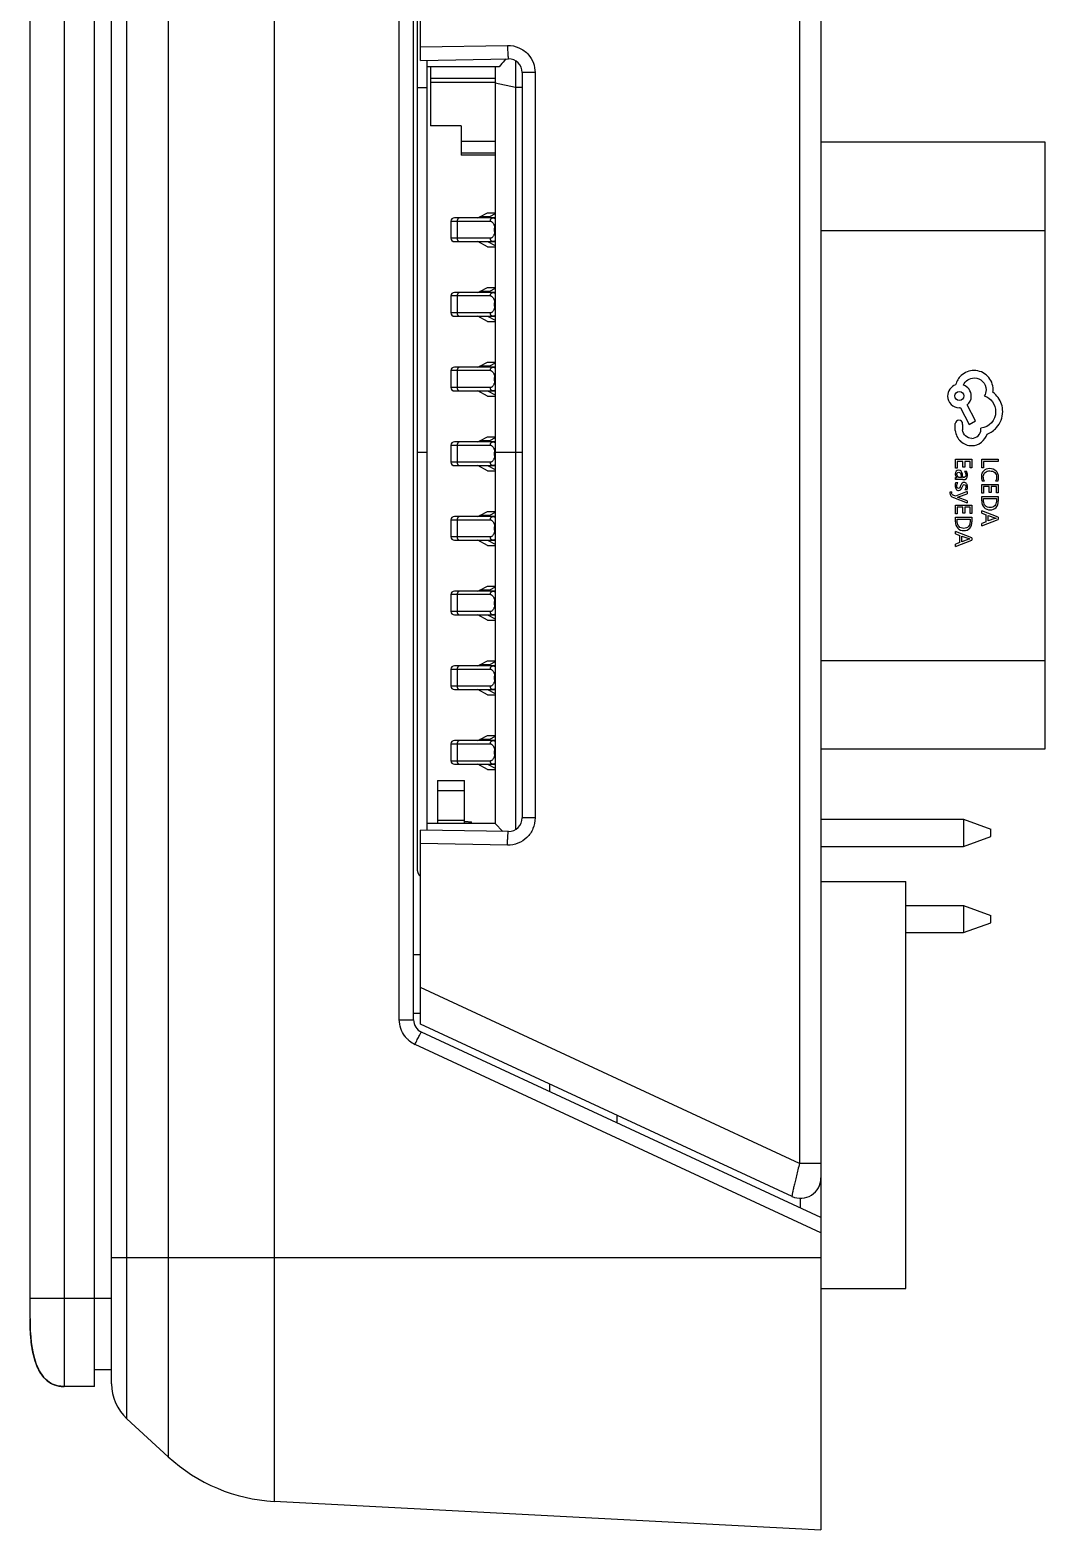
# Model space of a CAD drawing. Header units: millimetres. Extents: x -72 to 405, y 0 to 210.
# Drawn here: x 209.75 to 224.7, y 83.15 to 105.25 of the extents above; entities that cross this region are included whole.
import ezdxf

# ---------------------------------------------------------------- set-up
doc = ezdxf.new("R2010")
doc.units = ezdxf.units.MM
doc.header["$LTSCALE"] = 16.335
doc.layers.get('0').update_dxf_attribs({"linetype": 'CONTINUOUS'})
for name, color, linetype in [('INTFCLR_31664', 7, 'CONTINUOUS'), ('INTFCLR_31664_11', 7, 'CONTINUOUS'), ('INTFCLR_31664_13_1', 7, 'CONTINUOUS'), ('INTFCLR_31664_14_1', 7, 'CONTINUOUS'), ('INTFCLR_31664_15_1', 7, 'CONTINUOUS'), ('INTFCLR_31664_16_1', 7, 'CONTINUOUS'), ('INTFCLR_31664_17_1', 7, 'CONTINUOUS'), ('INTFCLR_31664_18_1', 7, 'CONTINUOUS'), ('INTFCLR_31664_19', 7, 'CONTINUOUS'), ('INTFCLR_31664_1_1', 7, 'CONTINUOUS'), ('INTFCLR_31664_2_1', 7, 'CONTINUOUS'), ('INTFCLR_31664_3_1', 7, 'CONTINUOUS'), ('INTFCLR_31664_4', 7, 'CONTINUOUS'), ('INTFCLR_31664_5', 7, 'CONTINUOUS'), ('INTFCLR_31664_6', 7, 'CONTINUOUS'), ('INTFCLR_31664_7_1', 7, 'CONTINUOUS'), ('INTFCLR_31664_8', 7, 'CONTINUOUS'), ('INTFCLR_31664_9_1', 7, 'CONTINUOUS')]:
    doc.layers.add(name, color=color, linetype=linetype)

msp = doc.modelspace()

# ---------------------------------------------------------------- linework, layer by layer
at = {"color": 7, "linetype": 'Continuous'}
for p, q in [((221.4, 115.106), (221.4, 83.154)), ((213.347, 114.684), (213.347, 83.576)), ((211.785, 114.027), (211.785, 84.233)), ((211.176, 84.793), (211.176, 113.466)), ((210.25, 112.99), (210.25, 85.27)), ((210.7, 85.27), (210.7, 112.99)), ((210.95, 85.308), (210.95, 112.951)), ((209.75, 86.27), (209.75, 111.99)), ((221.084, 109.704), (221.084, 88.555)), ((215.5, 104.803), (215.5, 107.653)), ((215.189, 90.67), (215.189, 107.589)), ((215.4, 90.67), (215.4, 107.589)), ((215.5, 105.004), (216.782, 105.026)), ((215.5, 104.803), (216.796, 104.826)), ((217.189, 104.626), (217, 104.626)), ((217, 104.626), (217, 93.644)), ((217.189, 104.626), (217.189, 93.644)), ((224.7, 103.6), (221.4, 103.6)), ((224.7, 94.66), (224.7, 103.6)), ((221.4, 102.3), (224.7, 102.3)), ((223.456, 99.686), (223.438, 99.686)), ((223.456, 99.686), (223.584, 99.443)), ((223.676, 99.497), (223.555, 99.729)), ((223.379, 99.351), (223.379, 99.453)), ((223.584, 99.443), (223.676, 99.497)), ((223.485, 99.439), (223.485, 99.361)), ((223.756, 99.372), (223.756, 99.386)), ((223.38, 98.929), (223.624, 98.929)), ((223.38, 98.798), (223.38, 98.929)), ((223.408, 98.798), (223.38, 98.798)), ((223.49, 98.897), (223.408, 98.897)), ((223.408, 98.897), (223.408, 98.798)), ((223.49, 98.81), (223.49, 98.897)), ((223.518, 98.81), (223.49, 98.81)), ((223.596, 98.897), (223.518, 98.897)), ((223.518, 98.897), (223.518, 98.81)), ((223.596, 98.803), (223.596, 98.897)), ((223.624, 98.803), (223.596, 98.803)), ((223.624, 98.929), (223.624, 98.803)), ((223.767, 98.929), (224.012, 98.929)), ((223.767, 98.8), (223.767, 98.929)), ((223.795, 98.8), (223.767, 98.8)), ((224.012, 98.897), (223.795, 98.897)), ((223.795, 98.897), (223.795, 98.8)), ((224.012, 98.929), (224.012, 98.897)), ((223.38, 98.659), (223.407, 98.659)), ((223.38, 98.628), (223.38, 98.659)), ((223.492, 98.628), (223.38, 98.628)), ((223.386, 98.587), (223.418, 98.587)), ((223.407, 98.659), (223.407, 98.66)), ((223.468, 98.659), (223.451, 98.659)), ((223.462, 98.7), (223.468, 98.659)), ((223.491, 98.659), (223.484, 98.71)), ((223.513, 98.751), (223.542, 98.751)), ((223.808, 98.607), (223.778, 98.607)), ((224.006, 98.607), (223.973, 98.607)), ((223.301, 98.447), (223.328, 98.447)), ((223.381, 98.385), (223.349, 98.398)), ((223.354, 98.365), (223.555, 98.286)), ((223.555, 98.453), (223.381, 98.385)), ((223.409, 98.37), (223.424, 98.373)), ((223.409, 98.37), (223.409, 98.369)), ((223.555, 98.318), (223.423, 98.365)), ((223.424, 98.373), (223.555, 98.419)), ((223.551, 98.477), (223.521, 98.477)), ((223.555, 98.453), (223.555, 98.419)), ((223.767, 98.559), (224.012, 98.559)), ((223.767, 98.427), (223.767, 98.559)), ((223.795, 98.427), (223.767, 98.427)), ((223.767, 98.381), (224.012, 98.381)), ((223.767, 98.314), (223.767, 98.381)), ((223.877, 98.527), (223.795, 98.527)), ((223.795, 98.527), (223.795, 98.427)), ((223.795, 98.35), (223.983, 98.35)), ((223.795, 98.314), (223.795, 98.35)), ((223.877, 98.44), (223.877, 98.527)), ((223.905, 98.44), (223.877, 98.44)), ((223.983, 98.527), (223.905, 98.527)), ((223.905, 98.527), (223.905, 98.44)), ((223.983, 98.433), (223.983, 98.527)), ((224.012, 98.433), (223.983, 98.433)), ((223.983, 98.35), (223.983, 98.313)), ((224.012, 98.559), (224.012, 98.433)), ((224.012, 98.381), (224.012, 98.312)), ((223.38, 98.253), (223.624, 98.253)), ((223.38, 98.122), (223.38, 98.253)), ((223.408, 98.122), (223.38, 98.122)), ((223.49, 98.221), (223.408, 98.221)), ((223.408, 98.221), (223.408, 98.122)), ((223.49, 98.134), (223.49, 98.221)), ((223.518, 98.134), (223.49, 98.134)), ((223.596, 98.221), (223.518, 98.221)), ((223.518, 98.221), (223.518, 98.134)), ((223.555, 98.318), (223.555, 98.286)), ((223.596, 98.127), (223.596, 98.221)), ((223.624, 98.127), (223.596, 98.127)), ((223.624, 98.253), (223.624, 98.127)), ((224.012, 98.076), (223.767, 98.169)), ((223.767, 98.134), (223.767, 98.169)), ((223.767, 98.134), (223.834, 98.111)), ((223.38, 98.076), (223.624, 98.076)), ((223.38, 98.008), (223.38, 98.076)), ((223.408, 98.044), (223.596, 98.044)), ((223.408, 98.009), (223.408, 98.044)), ((223.596, 98.044), (223.596, 98.007)), ((223.624, 98.076), (223.624, 98.006)), ((223.767, 97.949), (224.012, 98.042)), ((223.834, 98.009), (223.767, 97.984)), ((223.767, 97.949), (223.767, 97.984)), ((223.834, 98.009), (223.834, 98.111)), ((223.862, 98.101), (223.963, 98.064)), ((223.862, 98.019), (223.862, 98.101)), ((223.963, 98.056), (223.862, 98.019)), ((223.98, 98.06), (223.98, 98.059)), ((224.012, 98.076), (224.012, 98.042)), ((223.624, 97.77), (223.38, 97.863)), ((223.38, 97.829), (223.38, 97.863)), ((223.38, 97.829), (223.447, 97.805)), ((223.38, 97.644), (223.624, 97.737)), ((223.447, 97.703), (223.38, 97.679)), ((223.38, 97.644), (223.38, 97.679)), ((223.447, 97.703), (223.447, 97.805)), ((223.475, 97.795), (223.576, 97.759)), ((223.475, 97.713), (223.475, 97.795)), ((223.576, 97.75), (223.475, 97.713)), ((223.593, 97.755), (223.593, 97.754)), ((223.624, 97.77), (223.624, 97.737)), ((224.7, 95.96), (221.4, 95.96)), ((221.4, 94.66), (224.7, 94.66)), ((217.189, 93.644), (217, 93.644)), ((221.4, 93.625), (223.5, 93.625)), ((223.5, 93.625), (223.9, 93.479)), ((223.5, 93.625), (223.5, 93.225)), ((223.9, 93.37), (223.9, 93.479)), ((216.796, 93.444), (215.5, 93.466)), ((215.5, 90.607), (215.5, 93.466)), ((216.782, 93.244), (215.5, 93.266)), ((223.5, 93.225), (223.9, 93.37)), ((221.4, 93.225), (223.5, 93.225)), ((221.4, 92.71), (222.65, 92.71)), ((222.65, 86.71), (222.65, 92.71)), ((222.65, 92.355), (223.5, 92.355)), ((223.5, 92.355), (223.9, 92.209)), ((223.5, 92.355), (223.5, 91.955)), ((223.9, 92.1), (223.9, 92.209)), ((222.65, 91.955), (223.5, 91.955)), ((223.5, 91.955), (223.9, 92.1)), ((215.4, 91.63), (215.5, 91.63)), ((221.084, 88.555), (215.5, 91.146)), ((215.189, 90.67), (215.4, 90.67)), ((215.4, 90.77), (215.5, 90.77)), ((220.974, 88.068), (215.5, 90.607)), ((221.4, 87.76), (215.516, 90.489)), ((221.4, 87.534), (215.421, 90.308)), ((217.4, 89.725), (217.4, 89.615)), ((218.4, 89.151), (218.4, 89.261)), ((221.4, 88.555), (221.084, 88.555)), ((221.095, 88.04), (221.095, 87.901)), ((210.95, 87.17), (221.4, 87.17)), ((221.4, 86.71), (222.65, 86.71)), ((209.75, 86.57), (210.95, 86.57)), ((210.7, 85.52), (210.95, 85.52)), ((210.7, 85.27), (210.25, 85.27)), ((211.176, 84.793), (211.785, 84.233)), ((213.347, 83.576), (221.4, 83.154))]:
    msp.add_line(p, q, dxfattribs=at)
msp.add_circle((223.437, 99.861), 0.0677, dxfattribs=at)
for centre, radius, start, end in [((216.8, 104.626), 0.2, 0, 91), ((223.62, 99.372), 0.136, 270.0736, 359.9264), ((223.622, 99.372), 0.243, 227.3652, 270.0756), ((216.8, 93.644), 0.2, 269, 360), ((215.6, 90.67), 0.2, 180, 245.115), ((215.59, 90.671), 0.4, 216.7616, 224.2125), ((215.59, 90.671), 0.4, 224.2201, 231.2728), ((215.59, 90.672), 0.401, 231.3016, 245.09), ((221.1, 88.34), 0.3, 245.115, 360), ((212.238, 86.205), 2.487, 183.7379, 185.1318), ((211.277, 86.083), 1.518, 190.2532, 191.8925), ((210.629, 85.895), 0.842, 201.2942, 204.1404), ((210.327, 85.728), 0.496, 216.3132, 221.9729), ((210.225, 85.606), 0.336, 237.8997, 244.892), ((211.65, 85.308), 0.7, 180, 227.3778), ((213.478, 86.072), 2.5, 227.3778, 267)]:
    msp.add_arc(centre, radius, start, end, dxfattribs=at)
for points, knots in [([(216.782, 105.026), (216.84, 105.027), (216.957, 105.003), (217.053, 104.932), (217.091, 104.889)], [0, 0, 0, 0, 0.500058, 1, 1, 1, 1]), ([(216.782, 105.026), (216.783, 105), (216.784, 104.963), (216.786, 104.916), (216.788, 104.886), (216.79, 104.862), (216.791, 104.843), (216.794, 104.833), (216.795, 104.826), (216.796, 104.826)], [0, 0, 0, 0, 0.380515, 0.553341, 0.704368, 0.828421, 0.920688, 0.978172, 1, 1, 1, 1]), ([(217.091, 104.889), (217.122, 104.853), (217.172, 104.769), (217.189, 104.674), (217.189, 104.626)], [0, 0, 0, 0, 0.499851, 1, 1, 1, 1]), ([(217.189, 93.644), (217.189, 93.591), (217.168, 93.483), (217.106, 93.393), (217.068, 93.356)], [0, 0, 0, 0, 0.499964, 1, 1, 1, 1]), ([(216.782, 93.244), (216.783, 93.269), (216.784, 93.306), (216.786, 93.353), (216.788, 93.384), (216.79, 93.408), (216.791, 93.427), (216.794, 93.436), (216.795, 93.444), (216.796, 93.444)], [0, 0, 0, 0, 0.380515, 0.55334, 0.704367, 0.82842, 0.920688, 0.978172, 1, 1, 1, 1]), ([(217.068, 93.356), (217.03, 93.32), (216.94, 93.262), (216.834, 93.243), (216.782, 93.244)], [0, 0, 0, 0, 0.500105, 1, 1, 1, 1]), ([(215.269, 90.431), (215.243, 90.465), (215.203, 90.542), (215.189, 90.628), (215.189, 90.67)], [0, 0, 0, 0, 0.499831, 1, 1, 1, 1]), ([(215.421, 90.308), (215.432, 90.331), (215.448, 90.365), (215.469, 90.408), (215.483, 90.436), (215.495, 90.458), (215.504, 90.474), (215.511, 90.484), (215.514, 90.488), (215.515, 90.489), (215.516, 90.489)], [0, 0, 0, 0, 0.379031, 0.551916, 0.703275, 0.827764, 0.920401, 0.978046, 0.993296, 1, 1, 1, 1]), ([(221.084, 88.555), (221.076, 88.524), (221.061, 88.463), (221.039, 88.373), (221.019, 88.291), (221.002, 88.218), (220.99, 88.165), (220.982, 88.129), (220.978, 88.108), (220.975, 88.092), (220.973, 88.079), (220.973, 88.073), (220.973, 88.068), (220.974, 88.068)], [0, 0, 0, 0, 0.193289, 0.379219, 0.551043, 0.702296, 0.827123, 0.87803, 0.920549, 0.954252, 0.978801, 0.99399, 1, 1, 1, 1]), ([(209.75, 86.27), (209.749, 86.021), (209.782, 85.664), (209.967, 85.348), (210.138, 85.267), (210.25, 85.269)], [0, 0, 0, 0, 0.496129, 0.77997, 1, 1, 1, 1]), ([(210.25, 85.269), (210.196, 85.268), (210.095, 85.283), (209.976, 85.368), (209.893, 85.476), (209.812, 85.655), (209.758, 85.92), (209.75, 86.142), (209.75, 86.259)], [0, 0, 0, 0, 0.130239, 0.239149, 0.346883, 0.460495, 0.712782, 1, 1, 1, 1]), ([(209.756, 86.043), (209.755, 86.061), (209.751, 86.133), (209.75, 86.205), (209.75, 86.259)], [0, 0, 0, 0, 0.244165, 1, 1, 1, 1]), ([(209.783, 85.813), (209.781, 85.826), (209.771, 85.883), (209.765, 85.94), (209.761, 85.983)], [0, 0, 0, 0, 0.243605, 1, 1, 1, 1]), ([(209.845, 85.589), (209.839, 85.603), (209.818, 85.662), (209.802, 85.723), (209.792, 85.77)], [0, 0, 0, 0, 0.241801, 1, 1, 1, 1]), ([(209.927, 85.434), (209.921, 85.443), (209.896, 85.48), (209.875, 85.52), (209.861, 85.55)], [0, 0, 0, 0, 0.245066, 1, 1, 1, 1]), ([(210.25, 85.269), (210.234, 85.269), (210.176, 85.27), (210.119, 85.284), (210.082, 85.302)], [0, 0, 0, 0, 0.282224, 1, 1, 1, 1])]:
    msp.add_open_spline(points, degree=3, knots=knots, dxfattribs=at)
for points in [[(223.466, 100.163), (223.425, 100.125), (223.397, 100.078), (223.383, 100.024)], [(223.655, 100.236), (223.586, 100.236), (223.518, 100.21), (223.466, 100.163)], [(223.499, 100.022), (223.527, 100.083), (223.588, 100.126), (223.659, 100.126)], [(223.853, 100.154), (223.801, 100.206), (223.73, 100.236), (223.655, 100.236)], [(223.659, 100.126), (223.754, 100.126), (223.832, 100.048), (223.832, 99.953)], [(223.936, 99.955), (223.936, 100.029), (223.907, 100.1), (223.853, 100.154)], [(223.383, 100.024), (223.314, 100.001), (223.265, 99.936), (223.265, 99.859)], [(223.614, 99.859), (223.614, 99.934), (223.565, 99.998), (223.499, 100.022)], [(223.832, 99.953), (223.832, 99.92), (223.822, 99.887), (223.806, 99.861)], [(223.933, 99.915), (223.935, 99.929), (223.936, 99.941), (223.936, 99.955)], [(224.009, 99.838), (223.989, 99.868), (223.962, 99.892), (223.933, 99.915)], [(223.265, 99.859), (223.265, 99.764), (223.343, 99.686), (223.438, 99.686)], [(223.555, 99.729), (223.591, 99.76), (223.614, 99.807), (223.614, 99.859)], [(223.806, 99.861), (223.903, 99.828), (223.973, 99.738), (223.973, 99.628)], [(224.077, 99.63), (224.077, 99.707), (224.053, 99.778), (224.009, 99.838)], [(223.433, 99.503), (223.405, 99.503), (223.381, 99.481), (223.379, 99.453)], [(223.487, 99.45), (223.487, 99.479), (223.463, 99.503), (223.433, 99.503)], [(223.485, 99.439), (223.485, 99.443), (223.487, 99.446), (223.487, 99.45)], [(223.973, 99.628), (223.973, 99.503), (223.877, 99.399), (223.756, 99.386)], [(223.987, 99.394), (224.044, 99.46), (224.077, 99.543), (224.077, 99.63)], [(223.379, 99.351), (223.385, 99.29), (223.412, 99.235), (223.458, 99.193)], [(223.621, 99.236), (223.55, 99.236), (223.491, 99.29), (223.485, 99.361)], [(223.622, 99.129), (223.726, 99.13), (223.818, 99.202), (223.85, 99.3)], [(223.85, 99.3), (223.902, 99.32), (223.949, 99.353), (223.987, 99.394)], [(223.885, 98.79), (223.848, 98.79), (223.819, 98.78), (223.797, 98.759)], [(223.98, 98.755), (223.956, 98.778), (223.924, 98.79), (223.885, 98.79)], [(223.39, 98.753), (223.381, 98.743), (223.376, 98.73), (223.376, 98.713)], [(223.376, 98.713), (223.376, 98.69), (223.387, 98.672), (223.407, 98.66)], [(223.386, 98.587), (223.38, 98.573), (223.376, 98.558), (223.376, 98.54)], [(223.427, 98.768), (223.411, 98.768), (223.399, 98.763), (223.39, 98.753)], [(223.401, 98.705), (223.401, 98.715), (223.404, 98.723), (223.409, 98.728)], [(223.415, 98.672), (223.406, 98.681), (223.401, 98.692), (223.401, 98.705)], [(223.401, 98.537), (223.401, 98.555), (223.407, 98.571), (223.418, 98.587)], [(223.409, 98.728), (223.414, 98.734), (223.421, 98.737), (223.429, 98.737)], [(223.451, 98.659), (223.437, 98.659), (223.425, 98.663), (223.415, 98.672)], [(223.484, 98.71), (223.478, 98.749), (223.46, 98.768), (223.427, 98.768)], [(223.429, 98.737), (223.439, 98.737), (223.446, 98.735), (223.452, 98.729)], [(223.452, 98.729), (223.457, 98.724), (223.46, 98.714), (223.462, 98.7)], [(223.48, 98.578), (223.472, 98.572), (223.465, 98.56), (223.457, 98.54)], [(223.508, 98.587), (223.497, 98.587), (223.488, 98.584), (223.48, 98.578)], [(223.534, 98.694), (223.534, 98.671), (223.52, 98.659), (223.491, 98.659)], [(223.492, 98.628), (223.537, 98.628), (223.559, 98.649), (223.559, 98.691)], [(223.545, 98.567), (223.535, 98.58), (223.523, 98.587), (223.508, 98.587)], [(223.513, 98.751), (223.527, 98.734), (223.534, 98.715), (223.534, 98.694)], [(223.559, 98.691), (223.559, 98.714), (223.553, 98.734), (223.542, 98.751)], [(223.559, 98.519), (223.559, 98.538), (223.554, 98.554), (223.545, 98.567)], [(223.797, 98.759), (223.774, 98.738), (223.763, 98.71), (223.763, 98.675)], [(223.763, 98.675), (223.763, 98.648), (223.768, 98.625), (223.778, 98.607)], [(223.791, 98.67), (223.791, 98.696), (223.8, 98.717), (223.817, 98.733)], [(223.808, 98.607), (223.797, 98.625), (223.791, 98.646), (223.791, 98.67)], [(223.817, 98.733), (223.834, 98.749), (223.858, 98.757), (223.887, 98.757)], [(223.887, 98.757), (223.917, 98.757), (223.942, 98.749), (223.96, 98.731)], [(223.96, 98.731), (223.978, 98.714), (223.987, 98.692), (223.987, 98.665)], [(223.987, 98.665), (223.987, 98.644), (223.982, 98.625), (223.973, 98.607)], [(224.016, 98.665), (224.016, 98.701), (224.004, 98.731), (223.98, 98.755)], [(224.006, 98.607), (224.012, 98.623), (224.016, 98.642), (224.016, 98.665)], [(223.301, 98.447), (223.299, 98.441), (223.298, 98.435), (223.298, 98.427)], [(223.298, 98.427), (223.298, 98.4), (223.317, 98.38), (223.354, 98.365)], [(223.324, 98.43), (223.324, 98.435), (223.326, 98.441), (223.328, 98.447)], [(223.349, 98.398), (223.333, 98.405), (223.324, 98.416), (223.324, 98.43)], [(223.376, 98.54), (223.376, 98.519), (223.381, 98.502), (223.39, 98.489)], [(223.39, 98.489), (223.399, 98.476), (223.412, 98.469), (223.428, 98.469)], [(223.425, 98.5), (223.409, 98.5), (223.401, 98.513), (223.401, 98.537)], [(223.423, 98.365), (223.417, 98.367), (223.412, 98.368), (223.409, 98.369)], [(223.441, 98.508), (223.437, 98.503), (223.431, 98.5), (223.425, 98.5)], [(223.428, 98.469), (223.439, 98.469), (223.449, 98.473), (223.457, 98.479)], [(223.457, 98.54), (223.451, 98.524), (223.446, 98.514), (223.441, 98.508)], [(223.457, 98.479), (223.464, 98.486), (223.472, 98.499), (223.479, 98.519)], [(223.479, 98.519), (223.485, 98.534), (223.49, 98.544), (223.494, 98.548)], [(223.494, 98.548), (223.498, 98.553), (223.503, 98.555), (223.51, 98.555)], [(223.51, 98.555), (223.517, 98.555), (223.523, 98.552), (223.527, 98.546)], [(223.534, 98.522), (223.534, 98.505), (223.53, 98.491), (223.521, 98.477)], [(223.527, 98.546), (223.532, 98.54), (223.534, 98.532), (223.534, 98.522)], [(223.551, 98.477), (223.556, 98.49), (223.559, 98.504), (223.559, 98.519)], [(223.767, 98.314), (223.767, 98.275), (223.779, 98.244), (223.802, 98.219)], [(223.821, 98.242), (223.804, 98.259), (223.795, 98.283), (223.795, 98.314)], [(223.802, 98.219), (223.824, 98.195), (223.855, 98.183), (223.893, 98.183)], [(223.892, 98.216), (223.861, 98.216), (223.838, 98.224), (223.821, 98.242)], [(223.96, 98.242), (223.945, 98.225), (223.922, 98.216), (223.892, 98.216)], [(223.893, 98.183), (223.929, 98.183), (223.958, 98.195), (223.979, 98.219)], [(223.983, 98.313), (223.983, 98.284), (223.976, 98.26), (223.96, 98.242)], [(223.979, 98.219), (224.001, 98.244), (224.012, 98.275), (224.012, 98.312)], [(223.38, 98.008), (223.38, 97.97), (223.392, 97.938), (223.414, 97.914)], [(223.434, 97.936), (223.417, 97.953), (223.408, 97.978), (223.408, 98.009)], [(223.414, 97.914), (223.437, 97.889), (223.468, 97.877), (223.505, 97.877)], [(223.505, 97.91), (223.474, 97.91), (223.45, 97.919), (223.434, 97.936)], [(223.573, 97.937), (223.558, 97.919), (223.535, 97.91), (223.505, 97.91)], [(223.505, 97.877), (223.542, 97.877), (223.57, 97.889), (223.592, 97.914)], [(223.596, 98.007), (223.596, 97.978), (223.589, 97.955), (223.573, 97.937)], [(223.592, 97.914), (223.614, 97.938), (223.624, 97.969), (223.624, 98.006)], [(223.963, 98.064), (223.967, 98.063), (223.973, 98.061), (223.98, 98.06)], [(223.98, 98.059), (223.972, 98.058), (223.967, 98.057), (223.963, 98.056)], [(223.576, 97.759), (223.58, 97.757), (223.586, 97.756), (223.593, 97.755)], [(223.593, 97.754), (223.585, 97.752), (223.579, 97.751), (223.576, 97.75)], [(210.046, 85.321), (210.014, 85.342), (209.984, 85.368), (209.958, 85.396)]]:
    msp.add_open_spline(points, degree=3, dxfattribs=at)
at = {"layer": 'INTFCLR_31664', "color": 7, "linetype": 'Continuous'}
for p, q in [((216.53, 96.935), (215.95, 96.935)), ((215.95, 96.935), (215.95, 96.685)), ((216.6, 96.985), (216, 96.985)), ((216.04, 96.935), (216.04, 96.685)), ((216.6, 96.835), (216.59, 96.835)), ((216.59, 96.785), (216.59, 96.835)), ((216.53, 96.685), (215.95, 96.685)), ((216, 96.635), (216.6, 96.635)), ((216.59, 96.785), (216.6, 96.785))]:
    msp.add_line(p, q, dxfattribs=at)
for centre, start, end in [((216, 96.935), 90, 180), ((216, 96.685), 180, 270)]:
    msp.add_arc(centre, 0.05, start, end, dxfattribs=at)
for points, knots in [([(216.08, 96.985), (216.078, 96.985), (216.073, 96.984), (216.065, 96.982), (216.058, 96.977), (216.052, 96.97), (216.047, 96.962), (216.042, 96.951), (216.04, 96.941), (216.04, 96.935)], [0, 0, 0, 0, 0.103584, 0.215235, 0.33595, 0.464669, 0.599439, 0.736597, 1, 1, 1, 1]), ([(216.53, 96.935), (216.53, 96.941), (216.531, 96.951), (216.536, 96.963), (216.541, 96.97), (216.547, 96.977), (216.554, 96.981), (216.562, 96.984), (216.567, 96.985), (216.57, 96.985)], [0, 0, 0, 0, 0.274141, 0.407098, 0.535281, 0.658045, 0.775558, 0.888979, 1, 1, 1, 1]), ([(216.53, 96.935), (216.534, 96.935), (216.542, 96.933), (216.554, 96.927), (216.564, 96.918), (216.573, 96.905), (216.58, 96.89), (216.588, 96.867), (216.59, 96.848), (216.59, 96.835)], [0, 0, 0, 0, 0.093321, 0.192511, 0.301668, 0.422639, 0.555216, 0.697662, 1, 1, 1, 1]), ([(216.57, 96.985), (216.575, 96.985), (216.586, 96.983), (216.595, 96.979), (216.6, 96.976)], [0, 0, 0, 0, 0.488287, 1, 1, 1, 1]), ([(216.04, 96.685), (216.04, 96.679), (216.042, 96.669), (216.047, 96.657), (216.052, 96.649), (216.058, 96.643), (216.065, 96.638), (216.073, 96.635), (216.078, 96.635), (216.08, 96.635)], [0, 0, 0, 0, 0.263402, 0.40056, 0.53533, 0.664048, 0.784764, 0.896416, 1, 1, 1, 1]), ([(216.59, 96.785), (216.59, 96.772), (216.588, 96.753), (216.58, 96.73), (216.573, 96.714), (216.564, 96.702), (216.554, 96.692), (216.542, 96.686), (216.534, 96.685), (216.53, 96.685)], [0, 0, 0, 0, 0.302338, 0.444784, 0.577361, 0.698332, 0.807489, 0.906679, 1, 1, 1, 1]), ([(216.57, 96.635), (216.567, 96.635), (216.562, 96.636), (216.554, 96.638), (216.547, 96.643), (216.541, 96.649), (216.536, 96.657), (216.531, 96.669), (216.53, 96.678), (216.53, 96.685)], [0, 0, 0, 0, 0.111021, 0.224442, 0.341955, 0.464719, 0.592902, 0.725859, 1, 1, 1, 1]), ([(216.6, 96.643), (216.595, 96.641), (216.586, 96.636), (216.575, 96.635), (216.57, 96.635)], [0, 0, 0, 0, 0.511713, 1, 1, 1, 1])]:
    msp.add_open_spline(points, degree=3, knots=knots, dxfattribs=at)
at = {"layer": 'INTFCLR_31664_11', "color": 7, "linetype": 'Continuous'}
for p, q in [((215.75, 94.194), (216.15, 94.194)), ((215.75, 94.194), (215.75, 93.56)), ((216.15, 93.56), (216.15, 94.194)), ((216.15, 94.042), (215.75, 94.042)), ((215.75, 93.613), (216.15, 93.613))]:
    msp.add_line(p, q, dxfattribs=at)
at = {"layer": 'INTFCLR_31664_13_1', "color": 7, "linetype": 'Continuous'}
for p, q in [((215.45, 107.21), (215.45, 92.91)), ((215.6, 93.465), (215.6, 104.805)), ((216.9, 104.799), (216.9, 93.471)), ((216.662, 104.71), (215.6, 104.71)), ((215.65, 104.71), (215.65, 103.84)), ((216.6, 104.537), (215.65, 104.537)), ((216.6, 104.71), (216.6, 93.56)), ((215.45, 104.404), (215.6, 104.404)), ((215.65, 104.483), (216.6, 104.483)), ((216.9, 104.404), (216.6, 104.469)), ((217, 104.404), (216.9, 104.404)), ((216.1, 103.84), (215.65, 103.84)), ((216.1, 103.84), (216.1, 103.41)), ((216.1, 103.613), (216.6, 103.613)), ((216.1, 103.444), (216.6, 103.444)), ((216.6, 103.41), (216.1, 103.41)), ((215.45, 99.035), (215.6, 99.035)), ((216.6, 99.035), (217, 99.035)), ((216.6, 93.56), (215.6, 93.56)), ((216.25, 93.562), (216.15, 93.562)), ((216.25, 93.56), (216.25, 93.584)), ((216.6, 93.56), (216.715, 93.445))]:
    msp.add_line(p, q, dxfattribs=at)
for centre, radius, start, end in [((222.967, 99.502), 8.178, 139.5952, 140.442), ((223.995, 98.632), 9.524, 139.4362, 139.6179), ((215.65, 92.91), 0.2, 180, 220.7799)]:
    msp.add_arc(centre, radius, start, end, dxfattribs=at)
msp.add_open_spline([(216.149, 93.591), (216.156, 93.591), (216.17, 93.591), (216.189, 93.59), (216.206, 93.589), (216.221, 93.589), (216.233, 93.588), (216.242, 93.587), (216.247, 93.586), (216.249, 93.585), (216.25, 93.584), (216.25, 93.584)], degree=3, knots=[0, 0, 0, 0, 0.209261, 0.401873, 0.573413, 0.719901, 0.837761, 0.92444, 0.97808, 0.992571, 1, 1, 1, 1], dxfattribs=at)
at = {"layer": 'INTFCLR_31664_14_1', "color": 7, "linetype": 'Continuous'}
for p, q in [((215.95, 102.435), (216.53, 102.435)), ((215.95, 102.435), (215.95, 102.185)), ((216.6, 102.485), (216, 102.485)), ((216.04, 102.435), (216.04, 102.185)), ((216.6, 102.335), (216.59, 102.335)), ((216.59, 102.285), (216.59, 102.335)), ((216.53, 102.185), (215.95, 102.185)), ((216, 102.135), (216.6, 102.135)), ((216.59, 102.285), (216.6, 102.285))]:
    msp.add_line(p, q, dxfattribs=at)
for centre, start, end in [((216, 102.435), 90, 180), ((216, 102.185), 180, 270)]:
    msp.add_arc(centre, 0.05, start, end, dxfattribs=at)
for points, knots in [([(216.08, 102.485), (216.078, 102.485), (216.073, 102.484), (216.065, 102.482), (216.058, 102.477), (216.052, 102.47), (216.047, 102.462), (216.042, 102.451), (216.04, 102.441), (216.04, 102.435)], [0, 0, 0, 0, 0.103584, 0.215235, 0.33595, 0.464669, 0.599439, 0.736597, 1, 1, 1, 1]), ([(216.53, 102.435), (216.53, 102.441), (216.531, 102.451), (216.536, 102.463), (216.541, 102.47), (216.547, 102.477), (216.554, 102.481), (216.562, 102.484), (216.567, 102.485), (216.57, 102.485)], [0, 0, 0, 0, 0.274141, 0.407098, 0.535281, 0.658045, 0.775558, 0.888979, 1, 1, 1, 1]), ([(216.53, 102.435), (216.534, 102.435), (216.542, 102.433), (216.554, 102.427), (216.564, 102.418), (216.573, 102.405), (216.58, 102.39), (216.588, 102.367), (216.59, 102.348), (216.59, 102.335)], [0, 0, 0, 0, 0.093321, 0.192511, 0.301668, 0.422639, 0.555216, 0.697662, 1, 1, 1, 1]), ([(216.57, 102.485), (216.575, 102.485), (216.586, 102.483), (216.595, 102.479), (216.6, 102.476)], [0, 0, 0, 0, 0.488287, 1, 1, 1, 1]), ([(216.04, 102.185), (216.04, 102.179), (216.042, 102.169), (216.047, 102.157), (216.052, 102.149), (216.058, 102.143), (216.065, 102.138), (216.073, 102.135), (216.078, 102.135), (216.08, 102.135)], [0, 0, 0, 0, 0.263402, 0.40056, 0.53533, 0.664048, 0.784764, 0.896416, 1, 1, 1, 1]), ([(216.59, 102.285), (216.59, 102.272), (216.588, 102.253), (216.58, 102.23), (216.573, 102.214), (216.564, 102.202), (216.554, 102.192), (216.542, 102.186), (216.534, 102.185), (216.53, 102.185)], [0, 0, 0, 0, 0.302338, 0.444784, 0.577361, 0.698332, 0.807489, 0.906679, 1, 1, 1, 1]), ([(216.57, 102.135), (216.567, 102.135), (216.562, 102.136), (216.554, 102.138), (216.547, 102.143), (216.541, 102.149), (216.536, 102.157), (216.531, 102.169), (216.53, 102.178), (216.53, 102.185)], [0, 0, 0, 0, 0.111021, 0.224442, 0.341955, 0.464719, 0.592902, 0.725859, 1, 1, 1, 1]), ([(216.6, 102.143), (216.595, 102.141), (216.586, 102.136), (216.575, 102.135), (216.57, 102.135)], [0, 0, 0, 0, 0.511713, 1, 1, 1, 1])]:
    msp.add_open_spline(points, degree=3, knots=knots, dxfattribs=at)
at = {"layer": 'INTFCLR_31664_15_1', "color": 7, "linetype": 'Continuous'}
for p, q in [((216.375, 102.5), (216.489, 102.56)), ((216.489, 102.56), (216.6, 102.56)), ((216.6, 102.543), (216.518, 102.5)), ((216.345, 102.485), (216.375, 102.5)), ((216.518, 102.5), (216.375, 102.5)), ((216.518, 102.5), (216.489, 102.485)), ((216.487, 102.06), (216.345, 102.135)), ((216.489, 102.135), (216.6, 102.076)), ((216.487, 102.06), (216.6, 102.06))]:
    msp.add_line(p, q, dxfattribs=at)
at = {"layer": 'INTFCLR_31664_16_1', "color": 7, "linetype": 'Continuous'}
for p, q in [((216.53, 101.335), (215.95, 101.335)), ((215.95, 101.335), (215.95, 101.085)), ((216.6, 101.385), (216, 101.385)), ((216.04, 101.335), (216.04, 101.085)), ((216.6, 101.235), (216.59, 101.235)), ((216.59, 101.185), (216.59, 101.235)), ((216.53, 101.085), (215.95, 101.085)), ((216, 101.035), (216.6, 101.035)), ((216.59, 101.185), (216.6, 101.185))]:
    msp.add_line(p, q, dxfattribs=at)
for centre, start, end in [((216, 101.335), 90, 180), ((216, 101.085), 180, 270)]:
    msp.add_arc(centre, 0.05, start, end, dxfattribs=at)
for points, knots in [([(216.08, 101.385), (216.078, 101.385), (216.073, 101.384), (216.065, 101.382), (216.058, 101.377), (216.052, 101.37), (216.047, 101.362), (216.042, 101.351), (216.04, 101.341), (216.04, 101.335)], [0, 0, 0, 0, 0.103584, 0.215235, 0.33595, 0.464669, 0.599439, 0.736597, 1, 1, 1, 1]), ([(216.53, 101.335), (216.53, 101.341), (216.531, 101.351), (216.536, 101.363), (216.541, 101.37), (216.547, 101.377), (216.554, 101.381), (216.562, 101.384), (216.567, 101.385), (216.57, 101.385)], [0, 0, 0, 0, 0.274141, 0.407098, 0.535281, 0.658045, 0.775558, 0.888979, 1, 1, 1, 1]), ([(216.53, 101.335), (216.534, 101.335), (216.542, 101.333), (216.554, 101.327), (216.564, 101.318), (216.573, 101.305), (216.58, 101.29), (216.588, 101.267), (216.59, 101.248), (216.59, 101.235)], [0, 0, 0, 0, 0.093321, 0.192511, 0.301668, 0.422639, 0.555216, 0.697662, 1, 1, 1, 1]), ([(216.57, 101.385), (216.575, 101.385), (216.586, 101.383), (216.595, 101.379), (216.6, 101.376)], [0, 0, 0, 0, 0.488287, 1, 1, 1, 1]), ([(216.04, 101.085), (216.04, 101.079), (216.042, 101.069), (216.047, 101.057), (216.052, 101.049), (216.058, 101.043), (216.065, 101.038), (216.073, 101.035), (216.078, 101.035), (216.08, 101.035)], [0, 0, 0, 0, 0.263402, 0.40056, 0.53533, 0.664048, 0.784764, 0.896416, 1, 1, 1, 1]), ([(216.59, 101.185), (216.59, 101.172), (216.588, 101.153), (216.58, 101.13), (216.573, 101.114), (216.564, 101.102), (216.554, 101.092), (216.542, 101.086), (216.534, 101.085), (216.53, 101.085)], [0, 0, 0, 0, 0.302338, 0.444784, 0.577361, 0.698332, 0.807489, 0.906679, 1, 1, 1, 1]), ([(216.57, 101.035), (216.567, 101.035), (216.562, 101.036), (216.554, 101.038), (216.547, 101.043), (216.541, 101.049), (216.536, 101.057), (216.531, 101.069), (216.53, 101.078), (216.53, 101.085)], [0, 0, 0, 0, 0.111021, 0.224442, 0.341955, 0.464719, 0.592902, 0.725859, 1, 1, 1, 1]), ([(216.6, 101.043), (216.595, 101.041), (216.586, 101.036), (216.575, 101.035), (216.57, 101.035)], [0, 0, 0, 0, 0.511713, 1, 1, 1, 1])]:
    msp.add_open_spline(points, degree=3, knots=knots, dxfattribs=at)
at = {"layer": 'INTFCLR_31664_17_1', "color": 7, "linetype": 'Continuous'}
for p, q in [((216.53, 100.235), (215.95, 100.235)), ((215.95, 100.235), (215.95, 99.985)), ((216.6, 100.285), (216, 100.285)), ((216.04, 100.235), (216.04, 99.985)), ((216.6, 100.135), (216.59, 100.135)), ((216.59, 100.085), (216.59, 100.135)), ((216.53, 99.985), (215.95, 99.985)), ((216, 99.935), (216.6, 99.935)), ((216.59, 100.085), (216.6, 100.085))]:
    msp.add_line(p, q, dxfattribs=at)
for centre, start, end in [((216, 100.235), 90, 180), ((216, 99.985), 180, 270)]:
    msp.add_arc(centre, 0.05, start, end, dxfattribs=at)
for points, knots in [([(216.08, 100.285), (216.078, 100.285), (216.073, 100.284), (216.065, 100.282), (216.058, 100.277), (216.052, 100.27), (216.047, 100.262), (216.042, 100.251), (216.04, 100.241), (216.04, 100.235)], [0, 0, 0, 0, 0.103584, 0.215235, 0.33595, 0.464669, 0.599439, 0.736597, 1, 1, 1, 1]), ([(216.53, 100.235), (216.53, 100.241), (216.531, 100.251), (216.536, 100.263), (216.541, 100.27), (216.547, 100.277), (216.554, 100.281), (216.562, 100.284), (216.567, 100.285), (216.57, 100.285)], [0, 0, 0, 0, 0.274141, 0.407098, 0.535281, 0.658045, 0.775558, 0.888979, 1, 1, 1, 1]), ([(216.53, 100.235), (216.534, 100.235), (216.542, 100.233), (216.554, 100.227), (216.564, 100.218), (216.573, 100.205), (216.58, 100.19), (216.588, 100.167), (216.59, 100.148), (216.59, 100.135)], [0, 0, 0, 0, 0.093321, 0.192511, 0.301668, 0.422639, 0.555216, 0.697662, 1, 1, 1, 1]), ([(216.57, 100.285), (216.575, 100.285), (216.586, 100.283), (216.595, 100.279), (216.6, 100.276)], [0, 0, 0, 0, 0.488287, 1, 1, 1, 1]), ([(216.04, 99.985), (216.04, 99.979), (216.042, 99.969), (216.047, 99.957), (216.052, 99.949), (216.058, 99.943), (216.065, 99.938), (216.073, 99.935), (216.078, 99.935), (216.08, 99.935)], [0, 0, 0, 0, 0.263402, 0.40056, 0.53533, 0.664048, 0.784764, 0.896416, 1, 1, 1, 1]), ([(216.59, 100.085), (216.59, 100.072), (216.588, 100.053), (216.58, 100.03), (216.573, 100.014), (216.564, 100.002), (216.554, 99.992), (216.542, 99.986), (216.534, 99.985), (216.53, 99.985)], [0, 0, 0, 0, 0.302338, 0.444784, 0.577361, 0.698332, 0.807489, 0.906679, 1, 1, 1, 1]), ([(216.57, 99.935), (216.567, 99.935), (216.562, 99.936), (216.554, 99.938), (216.547, 99.943), (216.541, 99.949), (216.536, 99.957), (216.531, 99.969), (216.53, 99.978), (216.53, 99.985)], [0, 0, 0, 0, 0.111021, 0.224442, 0.341955, 0.464719, 0.592902, 0.725859, 1, 1, 1, 1]), ([(216.6, 99.943), (216.595, 99.941), (216.586, 99.936), (216.575, 99.935), (216.57, 99.935)], [0, 0, 0, 0, 0.511713, 1, 1, 1, 1])]:
    msp.add_open_spline(points, degree=3, knots=knots, dxfattribs=at)
at = {"layer": 'INTFCLR_31664_18_1', "color": 7, "linetype": 'Continuous'}
for p, q in [((216.375, 101.4), (216.489, 101.46)), ((216.489, 101.46), (216.6, 101.46)), ((216.6, 101.443), (216.518, 101.4)), ((216.345, 101.385), (216.375, 101.4)), ((216.518, 101.4), (216.375, 101.4)), ((216.518, 101.4), (216.489, 101.385)), ((216.487, 100.96), (216.345, 101.035)), ((216.489, 101.035), (216.6, 100.976)), ((216.487, 100.96), (216.6, 100.96))]:
    msp.add_line(p, q, dxfattribs=at)
at = {"layer": 'INTFCLR_31664_19', "color": 7, "linetype": 'Continuous'}
for p, q in [((216.375, 100.3), (216.489, 100.36)), ((216.489, 100.36), (216.6, 100.36)), ((216.6, 100.343), (216.518, 100.3)), ((216.345, 100.285), (216.375, 100.3)), ((216.518, 100.3), (216.375, 100.3)), ((216.518, 100.3), (216.489, 100.285)), ((216.487, 99.86), (216.345, 99.935)), ((216.489, 99.935), (216.6, 99.876)), ((216.487, 99.86), (216.6, 99.86))]:
    msp.add_line(p, q, dxfattribs=at)
at = {"layer": 'INTFCLR_31664_1_1', "color": 7, "linetype": 'Continuous'}
for p, q in [((216.375, 98.1), (216.489, 98.16)), ((216.489, 98.16), (216.6, 98.16)), ((216.6, 98.143), (216.518, 98.1)), ((216.345, 98.085), (216.375, 98.1)), ((216.518, 98.1), (216.375, 98.1)), ((216.518, 98.1), (216.489, 98.085)), ((216.487, 97.66), (216.345, 97.735)), ((216.489, 97.735), (216.6, 97.676)), ((216.487, 97.66), (216.6, 97.66))]:
    msp.add_line(p, q, dxfattribs=at)
at = {"layer": 'INTFCLR_31664_2_1', "color": 7, "linetype": 'Continuous'}
for p, q in [((215.95, 98.035), (216.53, 98.035)), ((215.95, 98.035), (215.95, 97.785)), ((216.6, 98.085), (216, 98.085)), ((216.04, 98.035), (216.04, 97.785)), ((216.6, 97.935), (216.59, 97.935)), ((216.59, 97.885), (216.59, 97.935)), ((216.53, 97.785), (215.95, 97.785)), ((216, 97.735), (216.6, 97.735)), ((216.59, 97.885), (216.6, 97.885))]:
    msp.add_line(p, q, dxfattribs=at)
for centre, start, end in [((216, 98.035), 90, 180), ((216, 97.785), 180, 270)]:
    msp.add_arc(centre, 0.05, start, end, dxfattribs=at)
for points, knots in [([(216.08, 98.085), (216.078, 98.085), (216.073, 98.084), (216.065, 98.082), (216.058, 98.077), (216.052, 98.07), (216.047, 98.062), (216.042, 98.051), (216.04, 98.041), (216.04, 98.035)], [0, 0, 0, 0, 0.103584, 0.215235, 0.33595, 0.464669, 0.599439, 0.736597, 1, 1, 1, 1]), ([(216.53, 98.035), (216.53, 98.041), (216.531, 98.051), (216.536, 98.063), (216.541, 98.07), (216.547, 98.077), (216.554, 98.081), (216.562, 98.084), (216.567, 98.085), (216.57, 98.085)], [0, 0, 0, 0, 0.274141, 0.407098, 0.535281, 0.658045, 0.775558, 0.888979, 1, 1, 1, 1]), ([(216.53, 98.035), (216.534, 98.035), (216.542, 98.033), (216.554, 98.027), (216.564, 98.018), (216.573, 98.005), (216.58, 97.99), (216.588, 97.967), (216.59, 97.948), (216.59, 97.935)], [0, 0, 0, 0, 0.093321, 0.192511, 0.301668, 0.422639, 0.555216, 0.697662, 1, 1, 1, 1]), ([(216.57, 98.085), (216.575, 98.085), (216.586, 98.083), (216.595, 98.079), (216.6, 98.076)], [0, 0, 0, 0, 0.488287, 1, 1, 1, 1]), ([(216.04, 97.785), (216.04, 97.779), (216.042, 97.769), (216.047, 97.757), (216.052, 97.749), (216.058, 97.743), (216.065, 97.738), (216.073, 97.735), (216.078, 97.735), (216.08, 97.735)], [0, 0, 0, 0, 0.263402, 0.40056, 0.53533, 0.664048, 0.784764, 0.896416, 1, 1, 1, 1]), ([(216.59, 97.885), (216.59, 97.872), (216.588, 97.853), (216.58, 97.83), (216.573, 97.814), (216.564, 97.802), (216.554, 97.792), (216.542, 97.786), (216.534, 97.785), (216.53, 97.785)], [0, 0, 0, 0, 0.302338, 0.444784, 0.577361, 0.698332, 0.807489, 0.906679, 1, 1, 1, 1]), ([(216.57, 97.735), (216.567, 97.735), (216.562, 97.736), (216.554, 97.738), (216.547, 97.743), (216.541, 97.749), (216.536, 97.757), (216.531, 97.769), (216.53, 97.778), (216.53, 97.785)], [0, 0, 0, 0, 0.111021, 0.224442, 0.341955, 0.464719, 0.592902, 0.725859, 1, 1, 1, 1]), ([(216.6, 97.743), (216.595, 97.741), (216.586, 97.736), (216.575, 97.735), (216.57, 97.735)], [0, 0, 0, 0, 0.511713, 1, 1, 1, 1])]:
    msp.add_open_spline(points, degree=3, knots=knots, dxfattribs=at)
at = {"layer": 'INTFCLR_31664_3_1', "color": 7, "linetype": 'Continuous'}
for p, q in [((216.375, 99.2), (216.489, 99.26)), ((216.489, 99.26), (216.6, 99.26)), ((216.6, 99.243), (216.518, 99.2)), ((216.345, 99.185), (216.375, 99.2)), ((216.518, 99.2), (216.375, 99.2)), ((216.518, 99.2), (216.489, 99.185)), ((216.487, 98.76), (216.345, 98.835)), ((216.489, 98.835), (216.6, 98.776)), ((216.487, 98.76), (216.6, 98.76))]:
    msp.add_line(p, q, dxfattribs=at)
at = {"layer": 'INTFCLR_31664_4', "color": 7, "linetype": 'Continuous'}
for p, q in [((215.95, 99.135), (216.53, 99.135)), ((215.95, 99.135), (215.95, 98.885)), ((216.6, 99.185), (216, 99.185)), ((216.04, 99.135), (216.04, 98.885)), ((216.599, 99.035), (216.59, 99.035)), ((216.59, 98.985), (216.59, 99.035)), ((216.53, 98.885), (215.95, 98.885)), ((216, 98.835), (216.6, 98.835)), ((216.59, 98.985), (216.6, 98.985))]:
    msp.add_line(p, q, dxfattribs=at)
for centre, start, end in [((216, 99.135), 90, 180), ((216, 98.885), 180, 270)]:
    msp.add_arc(centre, 0.05, start, end, dxfattribs=at)
for points, knots in [([(216.08, 99.185), (216.078, 99.185), (216.073, 99.184), (216.065, 99.182), (216.058, 99.177), (216.052, 99.17), (216.047, 99.162), (216.042, 99.151), (216.04, 99.141), (216.04, 99.135)], [0, 0, 0, 0, 0.103584, 0.215235, 0.33595, 0.464669, 0.599439, 0.736597, 1, 1, 1, 1]), ([(216.53, 99.135), (216.53, 99.141), (216.531, 99.151), (216.536, 99.163), (216.541, 99.17), (216.547, 99.177), (216.554, 99.181), (216.562, 99.184), (216.567, 99.185), (216.57, 99.185)], [0, 0, 0, 0, 0.274141, 0.407098, 0.535281, 0.658045, 0.775558, 0.888979, 1, 1, 1, 1]), ([(216.53, 99.135), (216.534, 99.135), (216.542, 99.133), (216.554, 99.127), (216.564, 99.118), (216.573, 99.105), (216.58, 99.09), (216.588, 99.067), (216.59, 99.048), (216.59, 99.035)], [0, 0, 0, 0, 0.093321, 0.192511, 0.301668, 0.422639, 0.555216, 0.697662, 1, 1, 1, 1]), ([(216.57, 99.185), (216.575, 99.185), (216.586, 99.183), (216.595, 99.179), (216.6, 99.176)], [0, 0, 0, 0, 0.488287, 1, 1, 1, 1]), ([(216.04, 98.885), (216.04, 98.879), (216.042, 98.869), (216.047, 98.857), (216.052, 98.849), (216.058, 98.843), (216.065, 98.838), (216.073, 98.835), (216.078, 98.835), (216.08, 98.835)], [0, 0, 0, 0, 0.263402, 0.40056, 0.53533, 0.664048, 0.784764, 0.896416, 1, 1, 1, 1]), ([(216.59, 98.985), (216.59, 98.972), (216.588, 98.953), (216.58, 98.93), (216.573, 98.914), (216.564, 98.902), (216.554, 98.892), (216.542, 98.886), (216.534, 98.885), (216.53, 98.885)], [0, 0, 0, 0, 0.302338, 0.444784, 0.577361, 0.698332, 0.807489, 0.906679, 1, 1, 1, 1]), ([(216.57, 98.835), (216.567, 98.835), (216.562, 98.836), (216.554, 98.838), (216.547, 98.843), (216.541, 98.849), (216.536, 98.857), (216.531, 98.869), (216.53, 98.878), (216.53, 98.885)], [0, 0, 0, 0, 0.111021, 0.224442, 0.341955, 0.464719, 0.592902, 0.725859, 1, 1, 1, 1]), ([(216.6, 98.843), (216.595, 98.841), (216.586, 98.836), (216.575, 98.835), (216.57, 98.835)], [0, 0, 0, 0, 0.511713, 1, 1, 1, 1])]:
    msp.add_open_spline(points, degree=3, knots=knots, dxfattribs=at)
at = {"layer": 'INTFCLR_31664_5', "color": 7, "linetype": 'Continuous'}
for p, q in [((216.375, 97), (216.489, 97.06)), ((216.489, 97.06), (216.6, 97.06)), ((216.6, 97.043), (216.518, 97)), ((216.345, 96.985), (216.375, 97)), ((216.518, 97), (216.375, 97)), ((216.518, 97), (216.489, 96.985)), ((216.487, 96.56), (216.345, 96.635)), ((216.489, 96.635), (216.6, 96.576)), ((216.487, 96.56), (216.6, 96.56))]:
    msp.add_line(p, q, dxfattribs=at)
at = {"layer": 'INTFCLR_31664_6', "color": 7, "linetype": 'Continuous'}
for p, q in [((215.95, 95.835), (216.53, 95.835)), ((215.95, 95.835), (215.95, 95.585)), ((216.6, 95.885), (216, 95.885)), ((216.04, 95.835), (216.04, 95.585)), ((216.6, 95.735), (216.59, 95.735)), ((216.59, 95.685), (216.59, 95.735)), ((216.53, 95.585), (215.95, 95.585)), ((216, 95.535), (216.6, 95.535)), ((216.59, 95.685), (216.6, 95.685))]:
    msp.add_line(p, q, dxfattribs=at)
for centre, start, end in [((216, 95.835), 90, 180), ((216, 95.585), 180, 270)]:
    msp.add_arc(centre, 0.05, start, end, dxfattribs=at)
for points, knots in [([(216.08, 95.885), (216.078, 95.885), (216.073, 95.884), (216.065, 95.882), (216.058, 95.877), (216.052, 95.87), (216.047, 95.862), (216.042, 95.851), (216.04, 95.841), (216.04, 95.835)], [0, 0, 0, 0, 0.103584, 0.215235, 0.33595, 0.464669, 0.599439, 0.736597, 1, 1, 1, 1]), ([(216.53, 95.835), (216.53, 95.841), (216.531, 95.851), (216.536, 95.863), (216.541, 95.87), (216.547, 95.877), (216.554, 95.881), (216.562, 95.884), (216.567, 95.885), (216.57, 95.885)], [0, 0, 0, 0, 0.274141, 0.407098, 0.535281, 0.658045, 0.775558, 0.888979, 1, 1, 1, 1]), ([(216.53, 95.835), (216.534, 95.835), (216.542, 95.833), (216.554, 95.827), (216.564, 95.818), (216.573, 95.805), (216.58, 95.79), (216.588, 95.767), (216.59, 95.748), (216.59, 95.735)], [0, 0, 0, 0, 0.093321, 0.192511, 0.301668, 0.422639, 0.555216, 0.697662, 1, 1, 1, 1]), ([(216.57, 95.885), (216.575, 95.885), (216.586, 95.883), (216.595, 95.879), (216.6, 95.876)], [0, 0, 0, 0, 0.488287, 1, 1, 1, 1]), ([(216.04, 95.585), (216.04, 95.579), (216.042, 95.569), (216.047, 95.557), (216.052, 95.549), (216.058, 95.543), (216.065, 95.538), (216.073, 95.535), (216.078, 95.535), (216.08, 95.535)], [0, 0, 0, 0, 0.263402, 0.40056, 0.53533, 0.664048, 0.784764, 0.896416, 1, 1, 1, 1]), ([(216.59, 95.685), (216.59, 95.672), (216.588, 95.653), (216.58, 95.63), (216.573, 95.614), (216.564, 95.602), (216.554, 95.592), (216.542, 95.586), (216.534, 95.585), (216.53, 95.585)], [0, 0, 0, 0, 0.302338, 0.444784, 0.577361, 0.698332, 0.807489, 0.906679, 1, 1, 1, 1]), ([(216.57, 95.535), (216.567, 95.535), (216.562, 95.536), (216.554, 95.538), (216.547, 95.543), (216.541, 95.549), (216.536, 95.557), (216.531, 95.569), (216.53, 95.578), (216.53, 95.585)], [0, 0, 0, 0, 0.111021, 0.224442, 0.341955, 0.464719, 0.592902, 0.725859, 1, 1, 1, 1]), ([(216.6, 95.543), (216.595, 95.541), (216.586, 95.536), (216.575, 95.535), (216.57, 95.535)], [0, 0, 0, 0, 0.511713, 1, 1, 1, 1])]:
    msp.add_open_spline(points, degree=3, knots=knots, dxfattribs=at)
at = {"layer": 'INTFCLR_31664_7_1', "color": 7, "linetype": 'Continuous'}
for p, q in [((216.375, 95.9), (216.489, 95.96)), ((216.489, 95.96), (216.6, 95.96)), ((216.6, 95.943), (216.518, 95.9)), ((216.345, 95.885), (216.375, 95.9)), ((216.518, 95.9), (216.375, 95.9)), ((216.518, 95.9), (216.489, 95.885)), ((216.487, 95.46), (216.345, 95.535)), ((216.489, 95.535), (216.6, 95.476)), ((216.487, 95.46), (216.6, 95.46))]:
    msp.add_line(p, q, dxfattribs=at)
at = {"layer": 'INTFCLR_31664_8', "color": 7, "linetype": 'Continuous'}
for p, q in [((215.95, 94.735), (216.53, 94.735)), ((215.95, 94.735), (215.95, 94.485)), ((216.6, 94.785), (216, 94.785)), ((216.04, 94.735), (216.04, 94.485)), ((216.6, 94.635), (216.59, 94.635)), ((216.59, 94.585), (216.59, 94.635)), ((216.59, 94.585), (216.6, 94.585)), ((215.95, 94.485), (216.53, 94.485)), ((216, 94.435), (216.6, 94.435))]:
    msp.add_line(p, q, dxfattribs=at)
for centre, start, end in [((216, 94.735), 90, 180), ((216, 94.485), 180, 270)]:
    msp.add_arc(centre, 0.05, start, end, dxfattribs=at)
for points, knots in [([(216.08, 94.785), (216.078, 94.785), (216.073, 94.784), (216.065, 94.782), (216.058, 94.777), (216.052, 94.77), (216.047, 94.762), (216.042, 94.751), (216.04, 94.741), (216.04, 94.735)], [0, 0, 0, 0, 0.103584, 0.215235, 0.33595, 0.464669, 0.599439, 0.736597, 1, 1, 1, 1]), ([(216.53, 94.735), (216.53, 94.741), (216.531, 94.751), (216.536, 94.763), (216.541, 94.77), (216.547, 94.777), (216.554, 94.781), (216.562, 94.784), (216.567, 94.785), (216.57, 94.785)], [0, 0, 0, 0, 0.274141, 0.407098, 0.535281, 0.658045, 0.775558, 0.888979, 1, 1, 1, 1]), ([(216.53, 94.735), (216.534, 94.735), (216.542, 94.733), (216.554, 94.727), (216.564, 94.718), (216.573, 94.705), (216.58, 94.69), (216.588, 94.667), (216.59, 94.648), (216.59, 94.635)], [0, 0, 0, 0, 0.093321, 0.192511, 0.301668, 0.422639, 0.555216, 0.697662, 1, 1, 1, 1]), ([(216.59, 94.585), (216.59, 94.572), (216.588, 94.553), (216.58, 94.53), (216.573, 94.514), (216.564, 94.502), (216.554, 94.492), (216.542, 94.486), (216.534, 94.485), (216.53, 94.485)], [0, 0, 0, 0, 0.302338, 0.444784, 0.577361, 0.698332, 0.807489, 0.906679, 1, 1, 1, 1]), ([(216.57, 94.785), (216.575, 94.785), (216.586, 94.783), (216.595, 94.779), (216.6, 94.776)], [0, 0, 0, 0, 0.488287, 1, 1, 1, 1]), ([(216.04, 94.485), (216.04, 94.479), (216.042, 94.469), (216.047, 94.457), (216.052, 94.449), (216.058, 94.443), (216.065, 94.438), (216.073, 94.435), (216.078, 94.435), (216.08, 94.435)], [0, 0, 0, 0, 0.263402, 0.40056, 0.53533, 0.664048, 0.784764, 0.896416, 1, 1, 1, 1]), ([(216.57, 94.435), (216.567, 94.435), (216.562, 94.436), (216.554, 94.438), (216.547, 94.443), (216.541, 94.449), (216.536, 94.457), (216.531, 94.469), (216.53, 94.478), (216.53, 94.485)], [0, 0, 0, 0, 0.111021, 0.224442, 0.341955, 0.464719, 0.592902, 0.725859, 1, 1, 1, 1]), ([(216.6, 94.443), (216.595, 94.441), (216.586, 94.436), (216.575, 94.435), (216.57, 94.435)], [0, 0, 0, 0, 0.511713, 1, 1, 1, 1])]:
    msp.add_open_spline(points, degree=3, knots=knots, dxfattribs=at)
at = {"layer": 'INTFCLR_31664_9_1', "color": 7, "linetype": 'Continuous'}
for p, q in [((216.375, 94.8), (216.489, 94.86)), ((216.489, 94.86), (216.6, 94.86)), ((216.6, 94.843), (216.518, 94.8)), ((216.345, 94.785), (216.375, 94.8)), ((216.518, 94.8), (216.375, 94.8)), ((216.518, 94.8), (216.489, 94.785)), ((216.487, 94.36), (216.345, 94.435)), ((216.489, 94.435), (216.6, 94.376)), ((216.487, 94.36), (216.6, 94.36))]:
    msp.add_line(p, q, dxfattribs=at)

doc.saveas('drawing.dxf')
